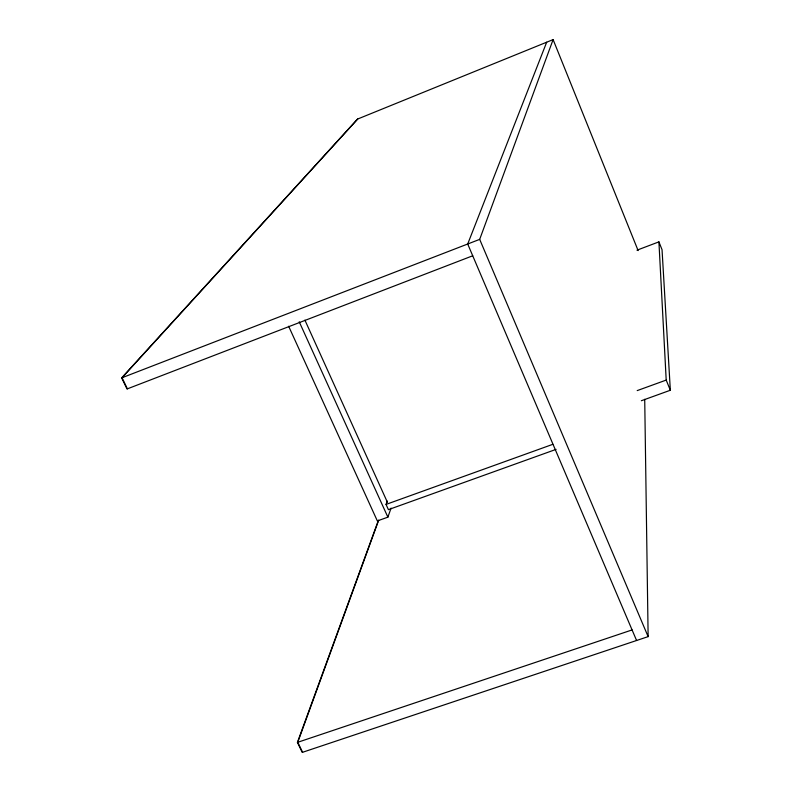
<?xml version="1.0" encoding="UTF-8"?>
<svg xmlns="http://www.w3.org/2000/svg" width="792" height="792" viewBox="0 0 792 792"><rect width="100%" height="100%" fill="white"/><g stroke="black" fill="none" stroke-linecap="round" stroke-linejoin="round"><path stroke-width="1.19" d="M288.644 326.245L377.348 520.938L387.882 517.156L391.08 508.108M556.103 449.361L388.417 509.652L386.041 504.415L387.248 501.079M644.718 399.277L648.133 636.629L302.237 752.4L297.416 742.401L378.398 520.354M378.675 520.255L297.772 742.282L302.593 752.281M648.133 636.629L479.685 239.372L553.103 39.6L357.538 119.077L121.661 377.883L127.017 388.981L472.715 255.786M546.678 42.214L467.706 244.005L636.58 640.49M357.746 118.998L122.027 377.735L127.383 388.832M121.661 377.883L479.685 239.372M636.976 250.173L658.914 241.867L662.043 249.698L670.339 390.248L641.352 400.732M637.194 390.605L666.201 380.081L658.914 241.867M386.041 504.415L552.767 444.342M297.416 742.401L632.085 629.927M304.9 320.107L387.357 502.168M299.228 321.79L387.882 517.156M666.201 380.081L670.339 390.248M553.103 39.6L638.124 250.589"/></g></svg>
